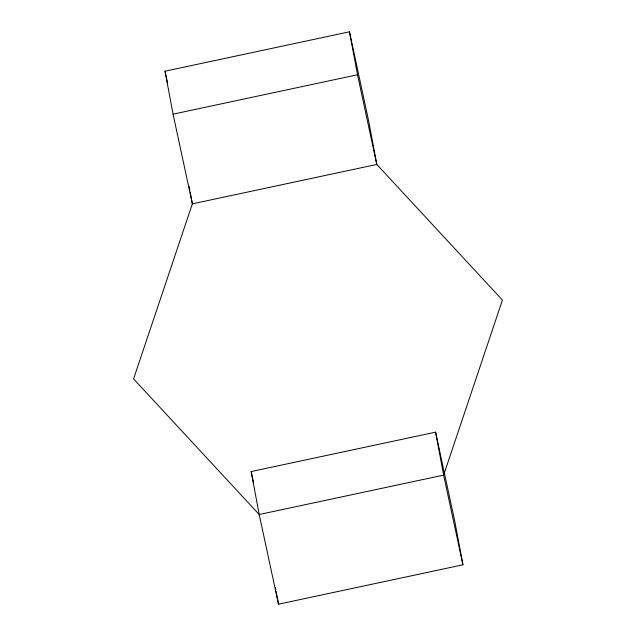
<?xml version="1.0" encoding="UTF-8"?>
<svg xmlns="http://www.w3.org/2000/svg" width="636" height="636" viewBox="0 0 636 636"><rect width="100%" height="100%" fill="white"/><g stroke="black" fill="none" stroke-linecap="round" stroke-linejoin="round"><path stroke-width="0.95" d="M435.596 432.154L443.634 475.116L259.202 514.516L133.568 378.881L192.366 203.846L173.064 114.162L165.026 71.2L349.466 31.8L368.761 121.484L376.798 164.446L502.432 300.081L443.634 475.116L462.936 564.8L278.496 604.2L259.202 514.516L251.164 471.554L435.596 432.154L454.891 521.838L462.936 564.8M173.064 114.162L357.504 74.762L349.466 31.8M357.504 74.762L376.798 164.446L192.366 203.846L190.172 192.128M165.026 71.2L167.514 82.775M251.164 471.554L253.446 482.16M275.388 587.6L275.754 589.556M276.119 591.504L278.496 604.2M189.075 186.269L189.806 190.18"/></g></svg>
